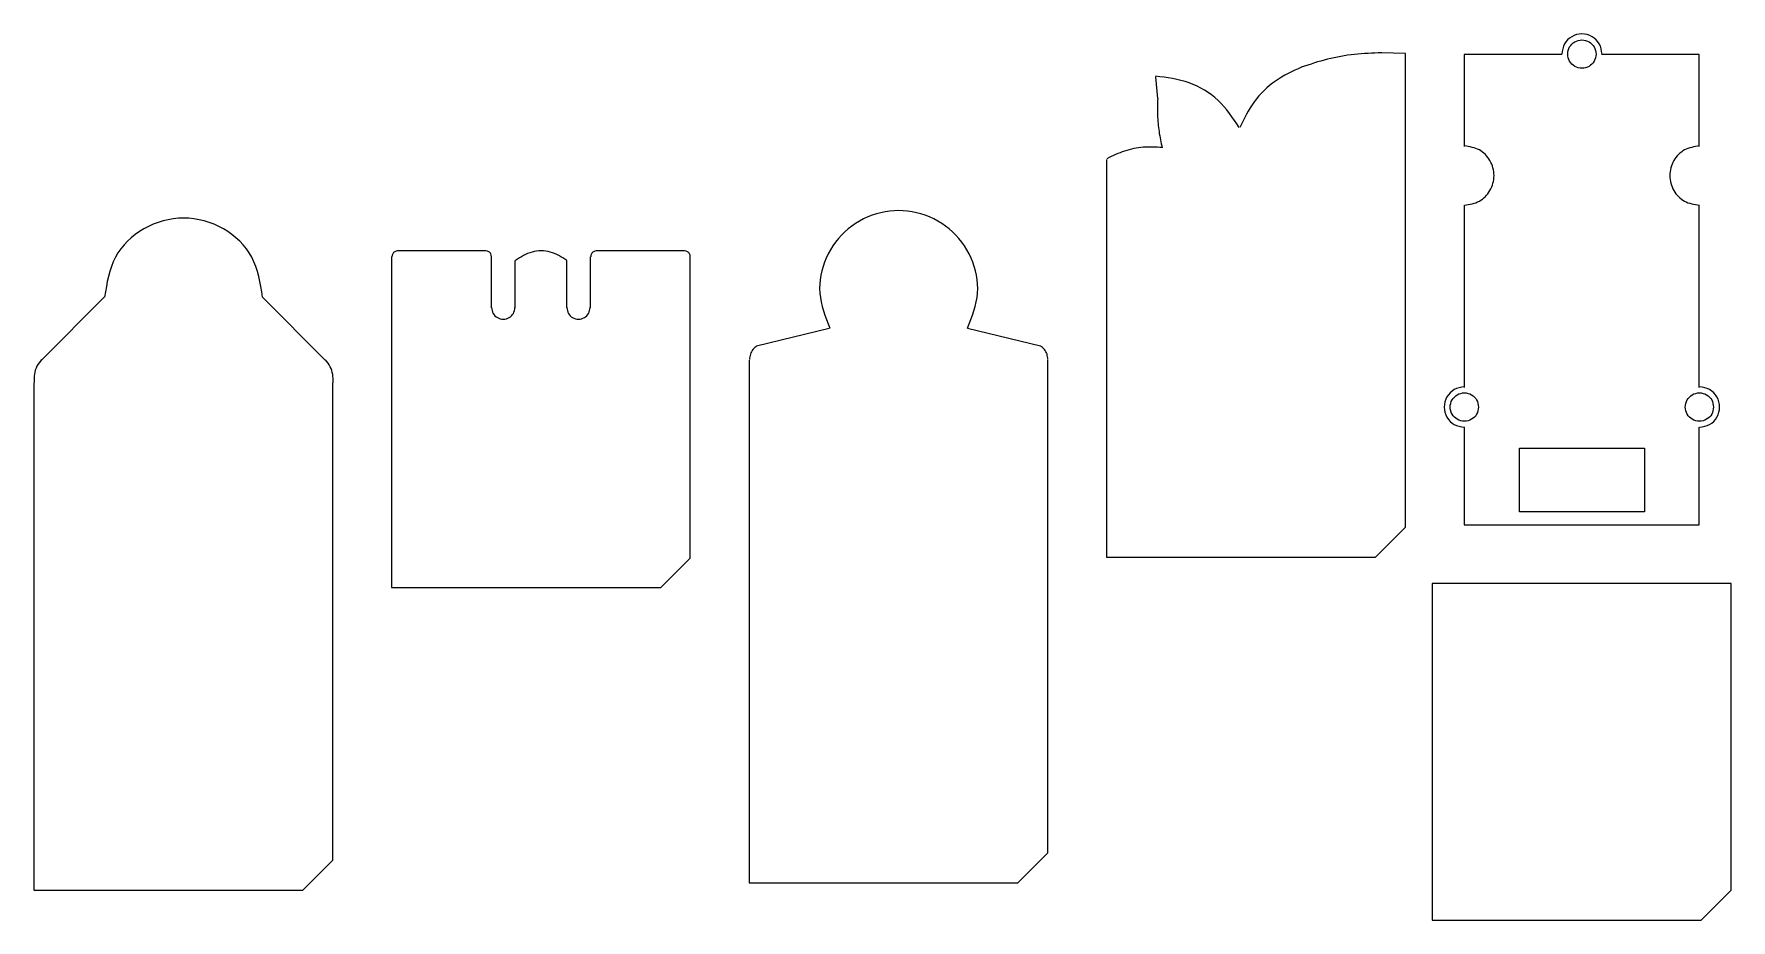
# Model space of a CAD drawing. Extents: x 106 to 250, y 92 to 167.
import ezdxf

# ---------------------------------------------------------------- set-up
doc = ezdxf.new("R2010")
doc.units = 0
doc.layers.add('Raspored_senzora_-_Varijanta_2.2,_1-1@A3', color=7, linetype='CONTINUOUS')

msp = doc.modelspace()

# ---------------------------------------------------------------- linework, layer by layer
at = {"layer": 'Raspored_senzora_-_Varijanta_2.2,_1-1@A3', "color": 1}
for points in [[(196.920556, 122.921898), (219.780556, 122.921898), (222.320556, 125.461898), (222.320556, 165.763231), (220.288556, 165.805564)], [(235.613222, 165.678564), (227.315889, 165.678564), (227.315889, 157.846898)], [(247.297222, 165.678564), (238.999889, 165.678564)], [(247.297222, 157.846898), (247.297222, 165.678564)], [(201.069222, 163.773564), (201.238556, 161.910898)], [(196.920556, 156.746231), (196.920556, 122.921898)], [(227.315889, 152.851564), (227.315889, 137.357564)], [(247.297222, 137.357564), (247.297222, 152.851564)], [(144.130889, 148.956898), (136.637889, 148.956898)], [(161.021889, 148.956898), (153.528889, 148.956898)], [(136.129889, 148.448898), (136.129889, 120.339564), (159.032222, 120.339564), (161.529889, 122.837231), (161.529889, 148.448898)], [(144.638889, 144.130898), (144.638889, 148.448898)], [(146.628556, 148.152564), (146.628556, 144.130898)], [(151.031222, 144.130898), (151.031222, 148.152564)], [(153.020889, 148.448898), (153.020889, 144.130898)], [(111.703556, 145.019898), (106.369556, 139.685898)], [(130.499556, 139.685898), (125.165556, 145.019898)], [(173.340889, 142.352898), (167.160222, 140.871231)], [(191.290222, 140.871231), (185.109556, 142.352898)], [(166.525222, 139.685898), (166.525222, 95.235898), (189.385222, 95.235898), (191.925222, 97.775898), (191.925222, 139.685898)], [(105.734556, 137.738564), (105.734556, 94.600898), (128.594556, 94.600898), (131.134556, 97.140898), (131.134556, 137.738564)], [(227.315889, 133.970898), (227.315889, 125.673564), (247.297222, 125.673564), (247.297222, 133.970898)]]:
    msp.add_lwpolyline(points, dxfattribs=at)
for points in [[(232.014889, 126.774231), (232.014889, 132.192898), (242.640556, 132.192898), (242.640556, 126.774231)], [(224.606556, 120.678231), (224.606556, 92.060898), (247.466556, 92.060898), (250.006556, 94.600898), (250.006556, 120.678231)]]:
    msp.add_lwpolyline(points, close=True, dxfattribs=at)
for points, knots in [([(239.042222, 165.699731), (238.995065, 166.001968), (238.902149, 166.597479), (238.220088, 167.253091), (237.327722, 167.496014), (236.435356, 167.253091), (235.753296, 166.597479), (235.66038, 166.001968), (235.613222, 165.699731)], [0, 0, 0, 0, 0.896439, 1.766293, 2.662738, 3.559183, 4.429037, 5.325476, 5.325476, 5.325476, 5.325476]), ([(238.534222, 165.699731), (238.501062, 165.912418), (238.435726, 166.331482), (237.955397, 166.792838), (237.32883, 166.963781), (236.695683, 166.792838), (236.234699, 166.331482), (236.063629, 165.699731), (236.234699, 165.06798), (236.695683, 164.606624), (237.32883, 164.435681), (237.955397, 164.606624), (238.435726, 165.06798), (238.501062, 165.487044), (238.534222, 165.699731)], [0, 0, 0, 0, 0.630831, 1.242949, 1.87378, 2.504611, 3.116729, 3.74756, 4.378391, 4.990509, 5.62134, 6.252171, 6.864289, 7.49512, 7.49512, 7.49512, 7.49512]), ([(213.494157, 164.590784), (212.727518, 164.235706), (211.201615, 163.528968), (209.355483, 161.725005), (208.613677, 160.215835), (208.24098, 159.457601)], [0, 0, 0, 0, 2.523126, 5.021975, 7.545111, 7.545111, 7.545111, 7.545111]), ([(220.309722, 165.805564), (219.534005, 165.778209), (217.983902, 165.723546), (215.683922, 165.313664), (214.210364, 164.829478), (213.472952, 164.587177)], [0, 0, 0, 0, 2.326863, 4.649732, 6.976596, 6.976596, 6.976596, 6.976596]), ([(208.203879, 159.455336), (207.655137, 160.269245), (206.565842, 161.884919), (203.981712, 163.464767), (202.047117, 163.697788), (201.07255, 163.815174)], [0, 0, 0, 0, 2.922935, 5.802251, 8.725176, 8.725176, 8.725176, 8.725176]), ([(201.262512, 161.910115), (201.249191, 161.441942), (201.222565, 160.506168), (201.349452, 159.103555), (201.543579, 158.187751), (201.640701, 157.729571)], [0, 0, 0, 0, 1.404346, 2.806983, 4.211328, 4.211328, 4.211328, 4.211328]), ([(201.662879, 157.750644), (201.11954, 157.780612), (200.035812, 157.840383), (198.418625, 157.515964), (197.4418, 157.042829), (196.952056, 156.805616)], [0, 0, 0, 0, 1.628493, 3.248143, 4.876644, 4.876644, 4.876644, 4.876644]), ([(227.337056, 152.851564), (227.781083, 152.920846), (228.655971, 153.057355), (229.619149, 154.059396), (229.97604, 155.370398), (229.619149, 156.681399), (228.655971, 157.683441), (227.781083, 157.819949), (227.337056, 157.889231)], [0, 0, 0, 0, 1.316993, 2.594928, 3.911921, 5.228914, 6.506849, 7.823842, 7.823842, 7.823842, 7.823842]), ([(247.318389, 157.889231), (246.874361, 157.819949), (245.999474, 157.683441), (245.036295, 156.681399), (244.679404, 155.370398), (245.036295, 154.059396), (245.999474, 153.057355), (246.874361, 152.920846), (247.318389, 152.851564)], [0, 0, 0, 0, 1.316993, 2.594928, 3.911921, 5.228914, 6.506849, 7.823842, 7.823842, 7.823842, 7.823842]), ([(125.165556, 145.038491), (124.981457, 146.221394), (124.618721, 148.552118), (121.950392, 151.11892), (118.458423, 152.07096), (114.965716, 151.121612), (112.295432, 148.556846), (111.930899, 146.226401), (111.745889, 145.043638)], [0, 0, 0, 0, 3.508294, 6.912539, 10.420841, 13.929135, 17.333381, 20.841683, 20.841683, 20.841683, 20.841683]), ([(185.101576, 142.399066), (185.486337, 143.378595), (186.246657, 145.314222), (185.594416, 148.483826), (183.698908, 151.023242), (180.836482, 152.443723), (177.656294, 152.443724), (174.793869, 151.023241), (172.898361, 148.483826), (172.246121, 145.314222), (173.006441, 143.378595), (173.391202, 142.399066)], [0, 0, 0, 0, 3.10027, 6.126386, 9.226649, 12.326918, 15.353032, 18.453299, 21.553561, 24.579678, 27.679948, 27.679948, 27.679948, 27.679948]), ([(136.659056, 148.956898), (136.57375, 148.943507), (136.405668, 148.917124), (136.211996, 148.723452), (136.185613, 148.55537), (136.172222, 148.470064)], [0, 0, 0, 0, 0.254546, 0.501541, 0.756086, 0.756086, 0.756086, 0.756086]), ([(144.638889, 148.470064), (144.625499, 148.55537), (144.599115, 148.723452), (144.405443, 148.917124), (144.237361, 148.943507), (144.152056, 148.956898)], [0, 0, 0, 0, 0.254546, 0.501541, 0.756086, 0.756086, 0.756086, 0.756086]), ([(151.040121, 148.160832), (150.586654, 148.444572), (149.690676, 149.005198), (148.011437, 149.005198), (147.115458, 148.444572), (146.66199, 148.160832)], [0, 0, 0, 0, 1.583401, 3.128553, 4.711956, 4.711956, 4.711956, 4.711956]), ([(153.550056, 148.956898), (153.46475, 148.943507), (153.296668, 148.917124), (153.102996, 148.723452), (153.076613, 148.55537), (153.063222, 148.470064)], [0, 0, 0, 0, 0.254546, 0.501541, 0.756086, 0.756086, 0.756086, 0.756086]), ([(161.529889, 148.470064), (161.516499, 148.55537), (161.490115, 148.723452), (161.296443, 148.917124), (161.128361, 148.943507), (161.043056, 148.956898)], [0, 0, 0, 0, 0.254546, 0.501541, 0.756086, 0.756086, 0.756086, 0.756086]), ([(144.638889, 144.152064), (144.666251, 143.976691), (144.720165, 143.631147), (145.11593, 143.25073), (145.633722, 143.109778), (146.151515, 143.25073), (146.54728, 143.631147), (146.601193, 143.976691), (146.628556, 144.152064)], [0, 0, 0, 0, 0.520159, 1.024888, 1.545047, 2.065207, 2.569935, 3.090095, 3.090095, 3.090095, 3.090095]), ([(151.031222, 144.152064), (151.058585, 143.976691), (151.112498, 143.631147), (151.508263, 143.25073), (152.026056, 143.109778), (152.543848, 143.25073), (152.939613, 143.631147), (152.993526, 143.976691), (153.020889, 144.152064)], [0, 0, 0, 0, 0.520159, 1.024888, 1.545047, 2.065207, 2.569935, 3.090095, 3.090095, 3.090095, 3.090095]), ([(167.199342, 140.883334), (167.077207, 140.789115), (166.834644, 140.601992), (166.607046, 140.18493), (166.580919, 139.879693), (166.567763, 139.726)], [0, 0, 0, 0, 0.459569, 0.912715, 1.372286, 1.372286, 1.372286, 1.372286]), ([(191.924892, 139.719612), (191.912287, 139.874369), (191.887256, 140.181693), (191.658694, 140.601964), (191.414315, 140.789992), (191.291255, 140.884676)], [0, 0, 0, 0, 0.462549, 0.918552, 1.381103, 1.381103, 1.381103, 1.381103]), ([(106.387776, 139.731982), (106.243016, 139.544674), (105.954913, 139.17189), (105.730723, 138.484082), (105.743812, 138.013128), (105.750388, 137.776495)], [0, 0, 0, 0, 0.706902, 1.40689, 2.113784, 2.113784, 2.113784, 2.113784]), ([(131.167351, 137.746917), (131.168574, 137.983041), (131.171009, 138.453263), (130.94789, 139.137786), (130.668824, 139.516251), (130.528689, 139.706298)], [0, 0, 0, 0, 0.705548, 1.405042, 2.110587, 2.110587, 2.110587, 2.110587]), ([(227.337056, 137.399898), (227.034816, 137.35274), (226.439303, 137.259823), (225.783695, 136.577759), (225.540773, 135.685398), (225.783695, 134.793036), (226.439303, 134.110972), (227.034816, 134.018055), (227.337056, 133.970898)], [0, 0, 0, 0, 0.896445, 1.766299, 2.662738, 3.559177, 4.429031, 5.325476, 5.325476, 5.325476, 5.325476]), ([(247.318389, 133.970898), (247.620628, 134.018055), (248.216141, 134.110972), (248.87175, 134.793036), (249.114671, 135.685398), (248.87175, 136.577759), (248.216141, 137.259823), (247.620628, 137.35274), (247.318389, 137.399898)], [0, 0, 0, 0, 0.896445, 1.766299, 2.662738, 3.559177, 4.429031, 5.325476, 5.325476, 5.325476, 5.325476]), ([(228.543556, 135.685398), (228.510396, 135.898084), (228.445059, 136.317148), (227.964731, 136.778504), (227.338163, 136.949448), (226.705017, 136.778504), (226.244033, 136.317148), (226.072963, 135.685398), (226.244033, 135.053647), (226.705017, 134.592291), (227.338163, 134.421348), (227.964731, 134.592291), (228.445059, 135.053647), (228.510396, 135.472711), (228.543556, 135.685398)], [0, 0, 0, 0, 0.630831, 1.242949, 1.87378, 2.504611, 3.116729, 3.74756, 4.378391, 4.990509, 5.62134, 6.252171, 6.864289, 7.49512, 7.49512, 7.49512, 7.49512]), ([(248.524889, 135.685398), (248.491729, 135.898084), (248.426393, 136.317148), (247.946064, 136.778504), (247.319496, 136.949448), (246.68635, 136.778504), (246.225366, 136.317148), (246.054296, 135.685398), (246.225366, 135.053647), (246.68635, 134.592291), (247.319496, 134.421348), (247.946064, 134.592291), (248.426393, 135.053647), (248.491729, 135.472711), (248.524889, 135.685398)], [0, 0, 0, 0, 0.630831, 1.242949, 1.87378, 2.504611, 3.116729, 3.74756, 4.378391, 4.990509, 5.62134, 6.252171, 6.864289, 7.49512, 7.49512, 7.49512, 7.49512])]:
    msp.add_open_spline(points, degree=3, knots=knots, dxfattribs=at)

doc.saveas('drawing.dxf')
